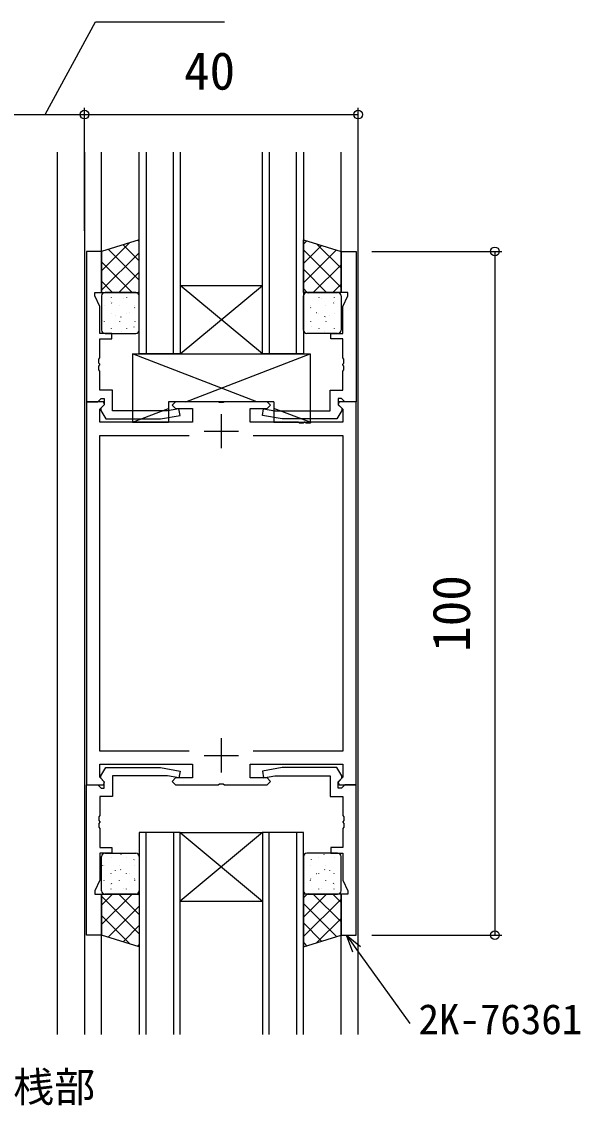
# Model space of a CAD drawing. Units: millimetres, scale not verified. Extents: x -437 to 438, y -681 to 679.
# Drawn here: x -11.7 to 70, y 120.7 to 279.2 of the extents above; entities that cross this region are included whole.
import ezdxf
from ezdxf.enums import TextEntityAlignment as Align

# ---------------------------------------------------------------- set-up
doc = ezdxf.new("R2010")
doc.units = ezdxf.units.MM
doc.header["$LTSCALE"] = 4
for name, color, linetype in [('0-1_USER1', 3, 'Continuous'), ('0-2_YKK_11', 7, 'Continuous'), ('0-3_YKK_12', 2, 'Continuous'), ('0-4_YKK_13', 4, 'Continuous'), ('0-6_YKK_D', 6, 'Continuous')]:
    doc.layers.add(name, color=color, linetype=linetype)
doc.styles.add('ＭＳ ゴシック', font='')
doc.styles.get('ＭＳ ゴシック').set_extended_font_data('MS Gothic')

msp = doc.modelspace()

# ---------------------------------------------------------------- linework, layer by layer
at = {"layer": '0-2_YKK_11'}
for p, q in [((17.483, 221.815), (17.483, 216.815)), ((14.983, 219.315), (19.983, 219.315)), ((17.483, 174.415), (17.483, 169.415)), ((14.983, 171.915), (19.983, 171.915))]:
    msp.add_line(p, q, dxfattribs=at)
for points in [[(-2.217, 245.615), (-2.217, 223.615), (-0.587, 223.615), (-0.287, 223.915), (-0.087, 224.115), (0.383, 224.115), (0.383, 223.165), (-0.117, 222.665), (-0.117, 222.327), (0.583, 221.115), (8.591, 221.115), (11.47, 221.622), (11.296, 222.607), (9.638, 222.315), (1.583, 222.315), (1.583, 225.315), (-0.287, 225.315), (-0.287, 228.106), (-0.407, 228.29), (-0.407, 228.84), (-0.287, 229.023), (-0.287, 229.106), (-0.407, 229.29), (-0.407, 229.84), (-0.287, 230.023), (-0.287, 232.815), (1.483, 232.815), (1.483, 233.615), (-0.287, 233.615), (-0.287, 237.549), (-1.017, 239.115), (-1.017, 239.615), (-0.017, 239.615), (-0.017, 245.615)], [(37.183, 245.615), (37.183, 223.615), (35.553, 223.615), (35.253, 223.915), (35.053, 224.115), (34.583, 224.115), (34.583, 223.165), (35.083, 222.665), (35.083, 222.327), (34.383, 221.115), (26.375, 221.115), (23.496, 221.622), (23.67, 222.607), (25.328, 222.315), (33.383, 222.315), (33.383, 225.315), (35.253, 225.315), (35.253, 228.106), (35.373, 228.29), (35.373, 228.84), (35.253, 229.023), (35.253, 229.106), (35.373, 229.29), (35.373, 229.84), (35.253, 230.023), (35.253, 232.815), (33.483, 232.815), (33.483, 233.615), (35.253, 233.615), (35.253, 237.549), (35.983, 239.115), (35.983, 239.615), (34.983, 239.615), (34.983, 245.615)], [(-2.217, 145.615), (-2.217, 167.615), (-0.587, 167.615), (-0.287, 167.315), (-0.087, 167.115), (0.383, 167.115), (0.383, 168.065), (-0.117, 168.565), (-0.117, 168.902), (0.583, 170.115), (8.591, 170.115), (11.47, 169.607), (11.296, 168.622), (9.638, 168.915), (1.583, 168.915), (1.583, 165.915), (-0.287, 165.915), (-0.287, 163.123), (-0.407, 162.94), (-0.407, 162.39), (-0.287, 162.206), (-0.287, 162.123), (-0.407, 161.94), (-0.407, 161.39), (-0.287, 161.206), (-0.287, 158.415), (1.483, 158.415), (1.483, 157.615), (-0.287, 157.615), (-0.287, 153.68), (-1.017, 152.115), (-1.017, 151.615), (-0.017, 151.615), (-0.017, 145.615)], [(37.183, 145.615), (37.183, 167.615), (35.553, 167.615), (35.253, 167.315), (35.053, 167.115), (34.583, 167.115), (34.583, 168.065), (35.083, 168.565), (35.083, 168.902), (34.383, 170.115), (26.375, 170.115), (23.496, 169.607), (23.67, 168.622), (25.328, 168.915), (33.383, 168.915), (33.383, 165.915), (35.253, 165.915), (35.253, 163.123), (35.373, 162.94), (35.373, 162.39), (35.253, 162.206), (35.253, 162.123), (35.373, 161.94), (35.373, 161.39), (35.253, 161.206), (35.253, 158.415), (33.483, 158.415), (33.483, 157.615), (35.253, 157.615), (35.253, 153.68), (35.983, 152.115), (35.983, 151.615), (34.983, 151.615), (34.983, 145.615)]]:
    msp.add_lwpolyline(points, close=True, dxfattribs=at)
for points in [[(-2.217, 223.615), (-2.217, 167.615), (0.259, 167.615), (0.42, 168.003), (-0.287, 168.709), (-0.287, 170.615), (13.283, 170.615), (13.283, 168.615), (10.783, 168.615), (10.283, 168.115), (10.783, 167.615), (17.025, 167.615), (17.208, 167.735), (17.758, 167.735), (17.941, 167.615), (24.183, 167.615), (24.683, 168.115), (24.183, 168.615), (21.683, 168.615), (21.683, 170.615), (35.253, 170.615), (35.253, 168.709), (34.547, 168.003), (34.707, 167.615), (37.183, 167.615), (37.183, 223.615), (34.707, 223.615), (34.547, 223.227), (35.253, 222.52), (35.253, 220.615), (30.641, 220.615), (30.458, 220.495), (29.908, 220.495), (29.725, 220.615), (29.641, 220.615), (29.458, 220.495), (28.908, 220.495), (28.725, 220.615), (21.683, 220.615), (21.683, 222.615)], [(21.683, 222.615), (24.183, 222.615), (24.683, 223.115), (24.183, 223.615), (17.941, 223.615), (17.758, 223.495), (17.208, 223.495), (17.025, 223.615), (10.783, 223.615), (10.283, 223.115), (10.783, 222.615), (13.283, 222.615), (13.283, 220.615), (-0.287, 220.615), (-0.287, 222.52), (0.42, 223.227), (0.259, 223.615), (-2.217, 223.615)], [(12.809, 172.545), (-0.287, 172.545), (-0.287, 218.685), (12.809, 218.685)], [(22.157, 218.685), (35.253, 218.685), (35.253, 172.545), (22.157, 172.545)]]:
    msp.add_lwpolyline(points, dxfattribs=at)
at = {"layer": '0-3_YKK_12'}
for p, q in [((-6.517, 260.115), (-6.517, 131.115)), ((-2.517, 260.115), (-2.517, 131.115)), ((-0.017, 245.615), (-0.017, 260.115)), ((5.483, 230.615), (5.483, 260.115)), ((6.483, 260.115), (6.483, 230.615)), ((10.483, 230.615), (10.483, 260.115)), ((23.483, 230.615), (23.483, 260.115)), ((24.483, 260.115), (24.483, 230.615)), ((28.483, 230.615), (28.483, 260.115)), ((34.983, 245.615), (34.983, 260.115)), ((37.483, 131.115), (37.483, 260.115)), ((11.483, 240.615), (23.483, 240.615)), ((11.483, 230.615), (23.483, 240.615)), ((23.483, 230.615), (11.483, 240.615)), ((11.483, 230.615), (23.483, 230.615)), ((29.483, 230.615), (23.483, 230.615)), ((5.483, 160.615), (5.483, 131.115)), ((6.483, 131.115), (6.483, 160.615)), ((10.483, 160.615), (10.483, 131.115)), ((11.483, 160.615), (23.483, 160.615)), ((11.483, 160.615), (23.483, 150.615)), ((23.483, 160.615), (11.483, 150.615)), ((23.483, 160.615), (23.483, 131.115)), ((24.483, 131.115), (24.483, 160.615)), ((28.483, 160.615), (28.483, 131.115)), ((11.483, 150.615), (23.483, 150.615)), ((-0.017, 131.115), (-0.017, 145.615)), ((34.983, 131.115), (34.983, 145.615))]:
    msp.add_line(p, q, dxfattribs=at)
for points in [[(11.483, 260.115), (11.483, 230.615), (5.483, 230.615)], [(29.483, 260.115), (29.483, 230.615), (23.483, 230.615)], [(11.483, 131.115), (11.483, 160.615), (5.483, 160.615)], [(29.483, 131.115), (29.483, 160.615), (23.483, 160.615)]]:
    msp.add_lwpolyline(points, dxfattribs=at)
at = {"layer": '0-4_YKK_13'}
for p, q in [((5.28, 247.252), (5.483, 247.049)), ((-0.017, 242.751), (4.128, 246.896)), ((0.959, 245.916), (5.483, 241.392)), ((3.119, 246.584), (5.483, 244.22)), ((29.992, 247.157), (29.483, 246.649)), ((32.152, 246.49), (29.483, 243.82)), ((34.983, 240.323), (29.483, 245.823)), ((34.313, 245.822), (29.483, 240.992)), ((34.983, 243.151), (31.418, 246.717)), ((-0.017, 245.58), (0.034, 245.63)), ((-0.017, 239.923), (5.483, 245.423)), ((-0.017, 244.063), (4.432, 239.615)), ((2.503, 239.615), (5.483, 242.594)), ((32.863, 239.615), (29.483, 242.994)), ((34.983, 243.663), (30.934, 239.615)), ((-0.017, 241.235), (1.603, 239.615)), ((4.983, 239.615), (0.483, 239.615)), ((5.123, 239.456), (5.125, 239.449)), ((5.332, 239.615), (5.483, 239.766)), ((30.034, 239.615), (29.483, 240.166)), ((29.983, 239.615), (34.483, 239.615)), ((30.243, 239.456), (30.241, 239.449)), ((34.983, 240.835), (33.763, 239.615)), ((-0.017, 239.115), (-0.017, 234.115)), ((1.292, 238.24), (1.295, 238.233)), ((1.4, 238.882), (1.4, 238.845)), ((1.436, 238.093), (1.478, 238.031)), ((3.251, 238.724), (3.254, 238.717)), ((3.642, 238.882), (3.642, 238.845)), ((5.483, 234.115), (5.483, 239.115)), ((29.483, 234.115), (29.483, 239.115)), ((31.724, 238.882), (31.724, 238.845)), ((32.115, 238.724), (32.112, 238.717)), ((33.93, 238.093), (33.889, 238.031)), ((33.966, 238.882), (33.966, 238.845)), ((34.074, 238.24), (34.071, 238.233)), ((34.983, 239.115), (34.983, 234.115)), ((0.369, 237.671), (0.369, 237.633)), ((1.4, 236.602), (1.4, 236.565)), ((2.021, 236.182), (2.023, 236.175)), ((2.611, 237.671), (2.611, 237.633)), ((3.642, 236.602), (3.642, 236.565)), ((3.993, 236.632), (3.995, 236.625)), ((4.814, 237.43), (4.855, 237.367)), ((4.854, 237.671), (4.854, 237.633)), ((30.553, 237.43), (30.511, 237.367)), ((30.513, 237.671), (30.513, 237.633)), ((31.374, 236.632), (31.371, 236.625)), ((31.724, 236.602), (31.724, 236.565)), ((32.755, 237.671), (32.755, 237.633)), ((33.345, 236.182), (33.343, 236.175)), ((33.966, 236.602), (33.966, 236.565)), ((0.149, 235.451), (0.152, 235.443)), ((0.369, 235.391), (0.369, 235.353)), ((2.611, 235.391), (2.611, 235.353)), ((2.771, 236.076), (2.813, 236.014)), ((4.721, 234.574), (4.724, 234.567)), ((4.854, 235.391), (4.854, 235.353)), ((30.513, 235.391), (30.513, 235.353)), ((30.645, 234.574), (30.643, 234.567)), ((32.595, 236.076), (32.554, 236.014)), ((32.755, 235.391), (32.755, 235.353)), ((0.483, 233.615), (4.983, 233.615)), ((1.4, 234.322), (1.4, 234.285)), ((2.85, 233.842), (2.852, 233.835)), ((3.642, 234.322), (3.642, 234.285)), ((34.483, 233.615), (29.983, 233.615)), ((31.724, 234.322), (31.724, 234.285)), ((32.517, 233.842), (32.514, 233.835)), ((33.966, 234.322), (33.966, 234.285)), ((4.483, 230.614), (4.483, 220.615)), ((22.683, 223.615), (4.483, 230.614)), ((12.283, 223.615), (30.483, 230.614)), ((9.783, 223.615), (9.783, 220.615)), ((25.183, 223.615), (9.783, 223.615)), ((25.183, 223.615), (25.183, 220.615)), ((4.483, 220.615), (9.783, 222.653)), ((30.483, 220.615), (25.183, 222.653)), ((4.483, 220.615), (9.783, 220.615)), ((25.183, 220.615), (30.483, 220.615)), ((-0.017, 152.115), (-0.017, 157.115)), ((0.483, 157.615), (4.983, 157.615)), ((1.4, 156.907), (1.4, 156.945)), ((2.85, 157.387), (2.852, 157.394)), ((3.642, 156.907), (3.642, 156.945)), ((5.483, 157.115), (5.483, 152.115)), ((29.483, 157.115), (29.483, 152.115)), ((34.483, 157.615), (29.983, 157.615)), ((31.724, 156.907), (31.724, 156.945)), ((32.517, 157.387), (32.514, 157.394)), ((33.966, 156.907), (33.966, 156.945)), ((34.983, 152.115), (34.983, 157.115)), ((0.149, 155.779), (0.152, 155.786)), ((0.369, 155.839), (0.369, 155.876)), ((2.611, 155.839), (2.611, 155.876)), ((4.721, 156.655), (4.724, 156.662)), ((4.854, 155.839), (4.854, 155.876)), ((30.513, 155.839), (30.513, 155.876)), ((30.645, 156.655), (30.643, 156.662)), ((32.755, 155.839), (32.755, 155.876)), ((1.4, 154.627), (1.4, 154.665)), ((2.021, 155.047), (2.023, 155.054)), ((2.771, 155.153), (2.813, 155.216)), ((3.642, 154.627), (3.642, 154.665)), ((3.993, 154.598), (3.995, 154.605)), ((4.814, 153.799), (4.855, 153.862)), ((30.553, 153.799), (30.511, 153.862)), ((31.374, 154.598), (31.371, 154.605)), ((31.724, 154.627), (31.724, 154.665)), ((32.595, 155.153), (32.554, 155.216)), ((33.345, 155.047), (33.343, 155.054)), ((33.966, 154.627), (33.966, 154.665)), ((0.369, 153.559), (0.369, 153.596)), ((1.292, 152.99), (1.295, 152.997)), ((1.4, 152.347), (1.4, 152.385)), ((1.436, 153.136), (1.478, 153.199)), ((2.611, 153.559), (2.611, 153.596)), ((3.251, 152.505), (3.254, 152.512)), ((3.642, 152.347), (3.642, 152.385)), ((4.854, 153.559), (4.854, 153.596)), ((30.513, 153.559), (30.513, 153.596)), ((31.724, 152.347), (31.724, 152.385)), ((32.115, 152.505), (32.112, 152.512)), ((32.755, 153.559), (32.755, 153.596)), ((33.93, 153.136), (33.889, 153.199)), ((33.966, 152.347), (33.966, 152.385)), ((34.074, 152.99), (34.071, 152.997)), ((-0.017, 149.994), (1.603, 151.615)), ((-0.017, 147.166), (4.432, 151.615)), ((-0.017, 151.307), (5.483, 145.807)), ((4.983, 151.615), (0.483, 151.615)), ((2.503, 151.615), (5.483, 148.635)), ((5.123, 151.773), (5.125, 151.78)), ((5.332, 151.615), (5.483, 151.463)), ((32.863, 151.615), (29.483, 148.235)), ((30.034, 151.615), (29.483, 151.063)), ((34.983, 150.907), (29.483, 145.407)), ((29.983, 151.615), (34.483, 151.615)), ((30.243, 151.773), (30.241, 151.78)), ((34.983, 147.566), (30.934, 151.615)), ((34.983, 150.394), (33.763, 151.615)), ((0.959, 145.313), (5.483, 149.838)), ((34.313, 145.408), (29.483, 150.238)), ((-0.017, 148.478), (4.128, 144.334)), ((32.152, 144.74), (29.483, 147.409)), ((34.983, 148.078), (31.418, 144.513)), ((3.119, 144.645), (5.483, 147.009)), ((-0.017, 145.65), (0.034, 145.599)), ((29.992, 144.072), (29.483, 144.581)), ((5.28, 143.977), (5.483, 144.181))]:
    msp.add_line(p, q, dxfattribs=at)
for points in [[(-0.017, 245.615), (-0.017, 239.615), (5.483, 239.615), (5.483, 247.315)], [(34.983, 245.615), (34.983, 239.615), (29.483, 239.615), (29.483, 247.315)], [(-0.017, 145.615), (-0.017, 151.615), (5.483, 151.615), (5.483, 143.915)], [(34.983, 145.615), (34.983, 151.615), (29.483, 151.615), (29.483, 143.915)]]:
    msp.add_lwpolyline(points, close=True, dxfattribs=at)
msp.add_lwpolyline([(4.483, 230.614), (30.483, 230.614), (30.483, 220.615)], dxfattribs=at)
for centre, start, end in [((0.483, 239.115), 90, 180), ((4.983, 239.115), 0, 90), ((29.983, 239.115), 90, 180), ((34.483, 239.115), 0, 90), ((0.483, 234.115), 180, 270), ((4.983, 234.115), 270, 0), ((29.983, 234.115), 180, 270), ((34.483, 234.115), 270, 0), ((0.483, 157.115), 90, 180), ((4.983, 157.115), 0, 90), ((29.983, 157.115), 90, 180), ((34.483, 157.115), 0, 90), ((0.483, 152.115), 180, 270), ((4.983, 152.115), 270, 0), ((29.983, 152.115), 180, 270), ((34.483, 152.115), 270, 0)]:
    msp.add_arc(centre, 0.5, start, end, dxfattribs=at)
at = {"layer": '0-6_YKK_D'}
for p, q in [((-2.517, 248.615), (-2.517, 266.615)), ((-2.517, 248.615), (-2.517, 266.615)), ((37.483, 248.615), (37.483, 266.615)), ((-14.017, 265.615), (-2.517, 265.615)), ((-2.517, 265.615), (37.483, 265.615)), ((39.483, 245.615), (58.483, 245.615)), ((57.483, 245.615), (57.483, 145.615)), ((39.483, 145.615), (58.483, 145.615))]:
    msp.add_line(p, q, dxfattribs=at)
for points in [[(-8.267, 265.615), (-0.903, 279.207), (17.972, 279.207)], [(36.708, 143.144), (35.778, 145.615), (37.819, 143.94)], [(35.778, 145.615), (37.264, 143.542), (45.018, 132.722)]]:
    msp.add_lwpolyline(points, dxfattribs=at)
for centre in [(-2.517, 265.615), (-2.517, 265.615), (37.483, 265.615), (57.483, 245.615), (57.483, 145.615)]:
    msp.add_circle(centre, 0.637, dxfattribs=at)

# ---------------------------------------------------------------- texts
at = {"layer": '0-1_USER1', "style": 'ＭＳ ゴシック'}
msp.add_text('中骨・中桟部', height=4.399, dxfattribs=at).set_placement((-36.95, 119.901), align=Align.BOTTOM_LEFT)
at = {"layer": '0-6_YKK_D', "style": 'ＭＳ ゴシック'}
for s, height, p in [('40', 5.499, (12.029, 267.615)), ('2K-76361', 4.399, (46.306, 129.821))]:
    msp.add_text(s, height=height, dxfattribs=at).set_placement(p, align=Align.BOTTOM_LEFT)
msp.add_text('100', height=5.499, rotation=90, dxfattribs=at).set_placement((55.483, 187.049), align=Align.BOTTOM_LEFT)

doc.saveas('drawing.dxf')
